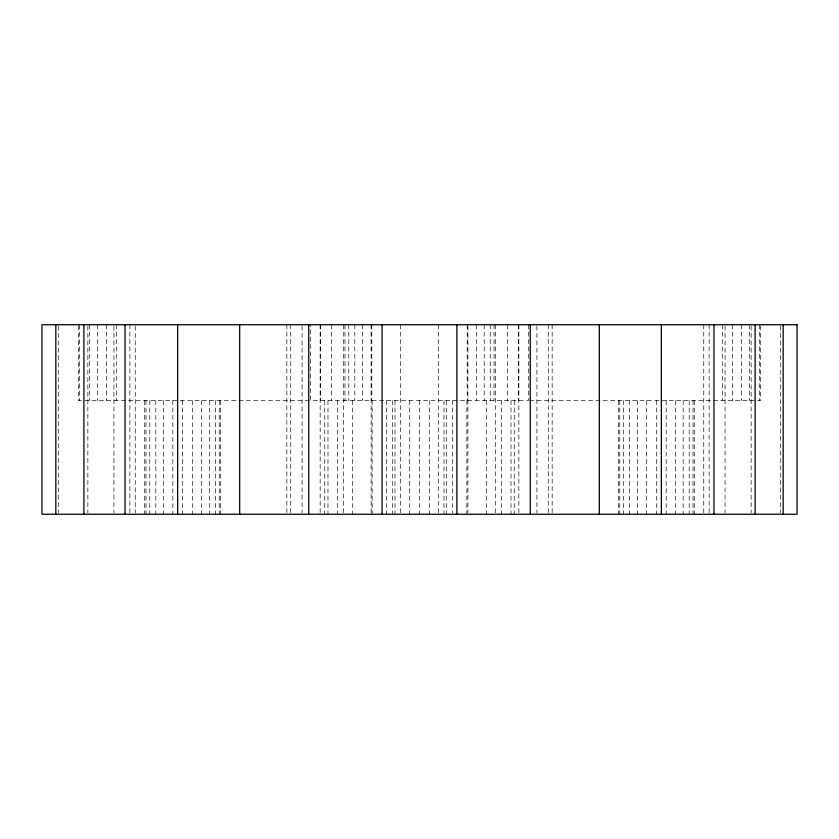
<?xml version="1.0" encoding="UTF-8"?>
<svg xmlns="http://www.w3.org/2000/svg" width="839" height="839" viewBox="0 0 839 839"><rect width="100%" height="100%" fill="white"/><g stroke="black" fill="none" stroke-linecap="round" stroke-linejoin="round"><path stroke-width="0.63" stroke-dasharray="4.2 3.15" d="M309.329 400.549L78.394 400.549L78.394 324.745M529.671 400.549L760.606 400.549L760.606 324.745M780.721 326.056L780.721 512.944M759.316 324.745L759.316 400.549M751.136 326.056L751.136 512.944M749.51 324.745L749.51 400.549M741.655 324.745L741.655 400.549M732.52 324.745L732.52 400.549M725.064 326.056L725.064 512.944M722.704 324.745L722.704 400.549M709.123 324.745L709.123 512.944M703.753 324.745L703.753 512.944M694.283 400.549L694.283 514.255M692.993 400.549L692.993 514.255M689.207 400.549L689.207 514.255M683.177 400.549L683.177 514.255M675.332 400.549L675.332 514.255M666.187 400.549L666.187 514.255M656.381 400.549L656.381 514.255M646.575 400.549L646.575 514.255M637.43 400.549L637.43 514.255M629.586 400.549L629.586 514.255M623.555 400.549L623.555 514.255M619.769 400.549L619.769 514.255M618.479 400.549L618.479 514.255M552.156 324.745L552.156 512.944M548.276 324.745L548.276 512.944M536.918 326.056L536.918 512.944M528.36 324.745L528.36 400.549L310.64 400.549L310.64 324.745M518.848 324.745L518.848 512.944M518.67 324.745L518.67 400.549M514.255 400.549L514.255 514.255M511.024 400.549L511.024 514.255M507.605 324.745L507.605 400.549M501.554 400.549L501.554 514.255M495.304 324.745L495.304 512.944M494.014 324.745L494.014 400.549M490.228 324.745L490.228 400.549M486.505 400.549L486.505 514.255M484.197 324.745L484.197 400.549M476.353 324.745L476.353 400.549M467.879 326.056L467.879 512.944M467.208 324.745L467.208 400.549M466.872 400.549L466.872 514.255M452.326 400.549L452.326 512.944M446.296 400.549L446.296 514.255M444.02 400.549L444.02 514.255M438.451 324.745L438.451 514.255M429.306 400.549L429.306 514.255M419.5 400.549L419.5 514.255M409.694 400.549L409.694 514.255M400.549 324.745L400.549 514.255M394.98 400.549L394.98 514.255M392.704 400.549L392.704 514.255M386.674 400.549L386.674 514.255M372.128 400.549L372.128 514.255M371.792 324.745L371.792 400.549M371.121 324.745L371.121 512.944M362.647 324.745L362.647 400.549M354.803 324.745L354.803 400.549M352.495 400.549L352.495 514.255M348.772 324.745L348.772 400.549M344.986 324.745L344.986 400.549M343.696 324.745L343.696 512.944M337.446 400.549L337.446 514.255M331.395 324.745L331.395 400.549M327.976 400.549L327.976 514.255M324.745 400.549L324.745 514.255M320.33 324.745L320.33 400.549M320.152 324.745L320.152 512.944M302.082 326.056L302.082 512.944M290.724 324.745L290.724 512.944M286.844 324.745L286.844 512.944M220.521 400.549L220.521 514.255M219.231 400.549L219.231 514.255M215.445 400.549L215.445 514.255M209.414 400.549L209.414 514.255M201.57 400.549L201.57 514.255M192.425 400.549L192.425 514.255M182.619 400.549L182.619 514.255M172.813 400.549L172.813 514.255M163.668 400.549L163.668 514.255M155.823 400.549L155.823 514.255M149.793 400.549L149.793 514.255M146.007 400.549L146.007 514.255M144.717 400.549L144.717 514.255M135.247 326.056L135.247 512.944M129.877 324.745L129.877 512.944M116.296 324.745L116.296 400.549M113.936 326.056L113.936 512.944M106.48 324.745L106.48 400.549M97.345 324.745L97.345 400.549M89.49 324.745L89.49 400.549M87.864 326.056L87.864 512.944M79.684 324.745L79.684 400.549M58.279 326.056L58.279 512.944"/><path stroke-width="1.26" d="M783.165 324.745L783.165 514.255M755.1 324.745L755.1 514.255M713.968 324.745L713.968 514.255M661.352 324.745L661.352 514.255M599.319 324.745L599.319 514.255M530.269 324.745L530.269 514.255M456.909 324.745L456.909 514.255M382.091 324.745L382.091 514.255M308.731 324.745L308.731 514.255M239.681 324.745L239.681 514.255M177.648 324.745L177.648 514.255M125.032 324.745L125.032 514.255M83.9 324.745L83.9 514.255M55.835 324.745L55.835 514.255M797.05 324.745L41.95 324.745L41.95 514.255L797.05 514.255L797.05 324.745"/></g></svg>
